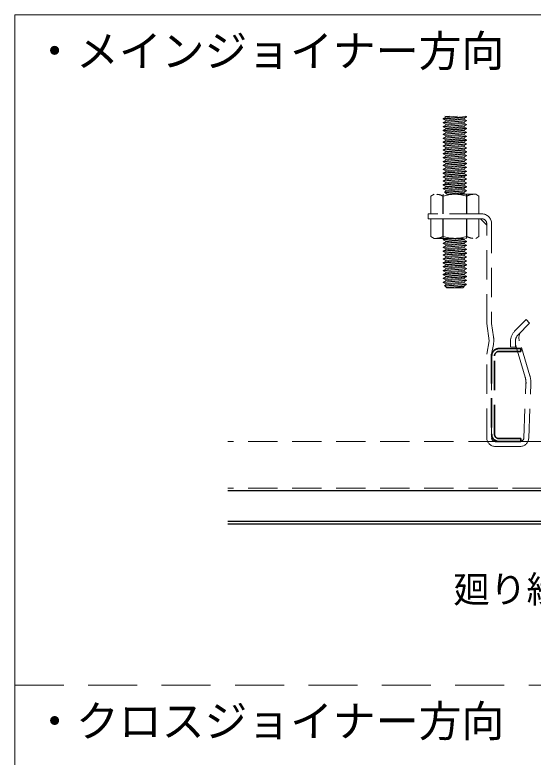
# Model space of a CAD drawing. Units: millimetres on the paper, with parts at other scales. Extents: x -195 to 195, y -140 to 138.
# Drawn here: x 2 to 23.18, y -30.32 to 0 of the extents above; entities that cross this region are included whole.
import ezdxf
from ezdxf.enums import TextEntityAlignment as Align

# ---------------------------------------------------------------- set-up
doc = ezdxf.new("R2010")
doc.units = ezdxf.units.MM
doc.linetypes.add('DASHED1', pattern=[1.8, 1.2, -0.6])
doc.linetypes.add('DASHED2', pattern=[3, 2, -1])
for name, color, linetype, lineweight in [('4-1_吊り材', 7, 'DASHED1', 18), ('4-3_クロスジョイナー', 2, 'Continuous', 25), ('4-4_野縁', 4, 'DASHED1', 9), ('4-6_文字・矢印', 7, 'Continuous', 18), ('4-7_野縁受け', 6, 'DASHED1', 35), ('F-3_クロスジョイナー', 3, 'Continuous', 18)]:
    doc.layers.add(name, color=color, linetype=linetype, lineweight=lineweight)
doc.styles.add('ＭＳ ゴシック', font='')
doc.styles.get('ＭＳ ゴシック').set_extended_font_data('MS Gothic')

msp = doc.modelspace()

# ---------------------------------------------------------------- linework, layer by layer
at = {"layer": '4-1_吊り材'}
for p, q in [((20.461, -4.158), (19.509, -4.238)), ((19.509, -4.255), (20.461, -4.176)), ((19.509, -4.238), (19.61, -4.185)), ((19.509, -4.255), (19.509, -4.238)), ((19.579, -4.133), (19.61, -4.149)), ((19.763, -4.133), (19.61, -4.149)), ((19.61, -4.185), (20.096, -4.133)), ((20.36, -4.229), (19.61, -4.308)), ((20.461, -4.176), (20.36, -4.229)), ((20.461, -4.158), (20.413, -4.133)), ((20.461, -4.176), (20.461, -4.158)), ((19.509, -4.255), (19.61, -4.308)), ((20.461, -4.317), (19.509, -4.396)), ((19.509, -4.414), (20.461, -4.335)), ((19.509, -4.396), (19.61, -4.344)), ((19.509, -4.414), (19.509, -4.396)), ((19.509, -4.414), (19.61, -4.467)), ((20.461, -4.476), (19.509, -4.555)), ((20.461, -4.493), (19.509, -4.573)), ((19.509, -4.555), (19.61, -4.502)), ((19.61, -4.344), (20.36, -4.264)), ((20.36, -4.388), (19.61, -4.467)), ((20.36, -4.423), (19.61, -4.502)), ((19.61, -4.626), (20.36, -4.546)), ((20.461, -4.317), (20.36, -4.264)), ((20.461, -4.335), (20.36, -4.388)), ((20.461, -4.476), (20.36, -4.423)), ((20.461, -4.493), (20.36, -4.546)), ((20.461, -4.335), (20.461, -4.317)), ((20.461, -4.493), (20.461, -4.476)), ((19.509, -4.573), (19.509, -4.555)), ((19.509, -4.573), (19.61, -4.626)), ((20.461, -4.635), (19.509, -4.714)), ((19.509, -4.732), (20.461, -4.652)), ((19.509, -4.714), (19.61, -4.661)), ((19.509, -4.732), (19.509, -4.714)), ((19.509, -4.732), (19.61, -4.784)), ((20.461, -4.793), (19.509, -4.873)), ((19.509, -4.89), (20.461, -4.811)), ((19.509, -4.873), (19.61, -4.82)), ((20.36, -4.582), (19.61, -4.661)), ((20.36, -4.705), (19.61, -4.784)), ((19.61, -4.82), (20.36, -4.74)), ((20.461, -4.635), (20.36, -4.582)), ((20.461, -4.652), (20.36, -4.705)), ((20.461, -4.793), (20.36, -4.74)), ((20.461, -4.811), (20.36, -4.864)), ((20.461, -4.652), (20.461, -4.635)), ((20.461, -4.811), (20.461, -4.793)), ((19.509, -4.89), (19.509, -4.873)), ((19.509, -4.89), (19.61, -4.943)), ((20.461, -4.952), (19.509, -5.031)), ((19.509, -5.049), (20.461, -4.97)), ((19.509, -5.031), (19.61, -4.979)), ((19.509, -5.049), (19.509, -5.031)), ((19.509, -5.049), (19.61, -5.102)), ((20.461, -5.111), (19.509, -5.19)), ((20.461, -5.128), (19.509, -5.208)), ((19.509, -5.19), (19.61, -5.137)), ((20.36, -4.864), (19.61, -4.943)), ((19.61, -4.979), (20.36, -4.899)), ((20.36, -5.023), (19.61, -5.102)), ((20.36, -5.058), (19.61, -5.137)), ((20.461, -4.952), (20.36, -4.899)), ((20.461, -4.97), (20.36, -5.023)), ((20.461, -5.111), (20.36, -5.058)), ((20.461, -5.128), (20.36, -5.181)), ((20.461, -4.958), (20.461, -4.952)), ((20.461, -4.97), (20.461, -4.952)), ((20.461, -5.128), (20.461, -5.111)), ((19.509, -5.208), (19.509, -5.19)), ((19.509, -5.208), (19.61, -5.261)), ((20.461, -5.27), (19.509, -5.349)), ((19.509, -5.367), (20.461, -5.287)), ((19.509, -5.349), (19.61, -5.296)), ((19.509, -5.367), (19.509, -5.349)), ((19.509, -5.367), (19.61, -5.419)), ((20.461, -5.428), (19.509, -5.508)), ((19.509, -5.525), (20.461, -5.446)), ((19.61, -5.261), (20.36, -5.181)), ((20.36, -5.217), (19.61, -5.296)), ((20.36, -5.34), (19.61, -5.419)), ((19.61, -5.455), (20.36, -5.375)), ((20.461, -5.27), (20.36, -5.217)), ((20.461, -5.287), (20.36, -5.34)), ((20.461, -5.428), (20.36, -5.375)), ((20.461, -5.446), (20.36, -5.499)), ((20.461, -5.287), (20.461, -5.27)), ((20.461, -5.446), (20.461, -5.428)), ((19.509, -5.525), (19.61, -5.578)), ((20.461, -5.587), (19.509, -5.666)), ((19.509, -5.684), (20.461, -5.605)), ((19.509, -5.666), (19.61, -5.614)), ((19.509, -5.684), (19.509, -5.666)), ((19.509, -5.684), (19.61, -5.737)), ((20.461, -5.746), (19.509, -5.825)), ((20.36, -5.499), (19.61, -5.578)), ((19.61, -5.614), (20.36, -5.534)), ((20.36, -5.658), (19.61, -5.737)), ((19.61, -5.772), (20.36, -5.693)), ((20.461, -5.587), (20.36, -5.534)), ((20.461, -5.605), (20.36, -5.658)), ((20.461, -5.746), (20.36, -5.693)), ((20.461, -5.605), (20.461, -5.587)), ((20.461, -5.763), (20.461, -5.746)), ((19.509, -5.843), (20.461, -5.763)), ((19.509, -5.825), (19.61, -5.772)), ((19.509, -5.843), (19.509, -5.825)), ((19.509, -5.843), (19.61, -5.896)), ((20.461, -5.905), (19.509, -5.984)), ((20.461, -5.922), (19.509, -6.002)), ((19.509, -5.984), (19.61, -5.931)), ((19.509, -6.002), (19.509, -5.984)), ((19.509, -6.002), (19.61, -6.054)), ((20.461, -6.063), (19.509, -6.143)), ((20.36, -5.816), (19.61, -5.896)), ((20.36, -5.852), (19.61, -5.931)), ((19.61, -6.054), (20.36, -5.975)), ((20.36, -6.01), (19.61, -6.09)), ((20.461, -5.763), (20.36, -5.816)), ((20.461, -5.905), (20.36, -5.852)), ((20.461, -5.922), (20.36, -5.975)), ((20.461, -6.063), (20.36, -6.01)), ((20.461, -5.922), (20.461, -5.905)), ((20.461, -6.081), (20.461, -6.063)), ((19.509, -6.16), (20.461, -6.081)), ((19.509, -6.143), (19.61, -6.09)), ((19.509, -6.16), (19.509, -6.143)), ((19.509, -6.16), (19.61, -6.213)), ((20.461, -6.222), (19.509, -6.301)), ((19.509, -6.319), (20.461, -6.24)), ((19.509, -6.319), (19.61, -6.372)), ((20.36, -6.134), (19.61, -6.213)), ((19.61, -6.249), (20.36, -6.169)), ((20.36, -6.293), (19.61, -6.372)), ((19.61, -6.407), (20.36, -6.328)), ((20.461, -6.081), (20.36, -6.134)), ((20.461, -6.222), (20.36, -6.169)), ((20.461, -6.24), (20.36, -6.293)), ((20.461, -6.381), (20.36, -6.328)), ((20.461, -6.24), (20.461, -6.222)), ((20.461, -6.381), (19.509, -6.46)), ((19.509, -6.478), (20.461, -6.398)), ((19.509, -6.46), (19.61, -6.407)), ((19.509, -6.478), (19.509, -6.46)), ((19.509, -6.478), (19.61, -6.531)), ((20.461, -6.54), (19.509, -6.619)), ((19.509, -6.637), (20.461, -6.557)), ((19.509, -6.619), (19.61, -6.566)), ((19.509, -6.637), (19.509, -6.619)), ((19.509, -6.637), (19.61, -6.689)), ((20.36, -6.451), (19.61, -6.531)), ((19.61, -6.566), (20.36, -6.487)), ((20.36, -6.61), (19.61, -6.689)), ((20.36, -6.645), (19.61, -6.725)), ((20.461, -6.398), (20.36, -6.451)), ((20.461, -6.54), (20.36, -6.487)), ((20.461, -6.557), (20.36, -6.61)), ((20.461, -6.698), (20.36, -6.645)), ((20.461, -6.398), (20.461, -6.381)), ((20.461, -6.557), (20.461, -6.54)), ((20.461, -6.698), (19.509, -6.778)), ((20.461, -6.716), (19.509, -6.795)), ((19.509, -6.778), (19.61, -6.725)), ((19.509, -6.795), (19.509, -6.778)), ((19.509, -6.795), (19.61, -6.848)), ((20.461, -6.857), (19.509, -6.936)), ((19.509, -6.954), (20.461, -6.875)), ((19.509, -6.936), (19.61, -6.884)), ((19.509, -6.954), (19.509, -6.936)), ((19.509, -6.954), (19.61, -7.007)), ((19.61, -6.848), (20.36, -6.769)), ((20.36, -6.804), (19.61, -6.884)), ((20.36, -6.928), (19.61, -7.007)), ((19.61, -7.042), (20.36, -6.963)), ((20.461, -6.716), (20.36, -6.769)), ((20.461, -6.857), (20.36, -6.804)), ((20.461, -6.875), (20.36, -6.928)), ((20.461, -7.016), (20.36, -6.963)), ((20.461, -6.716), (20.461, -6.698)), ((20.461, -6.875), (20.461, -6.857)), ((20.461, -7.016), (19.509, -7.095)), ((19.509, -7.113), (20.461, -7.033)), ((19.509, -7.095), (19.61, -7.042)), ((19.509, -7.113), (19.509, -7.095)), ((19.509, -7.113), (19.61, -7.166)), ((19.558, -7.229), (19.61, -7.201)), ((19.558, -7.229), (19.659, -7.33)), ((19.577, -7.248), (20.461, -7.175)), ((19.593, -7.265), (20.448, -7.193)), ((20.36, -7.086), (19.61, -7.166)), ((20.36, -7.122), (19.61, -7.201)), ((20.36, -7.245), (19.649, -7.32)), ((20.461, -7.033), (20.36, -7.086)), ((20.461, -7.175), (20.36, -7.122)), ((20.461, -7.033), (20.461, -7.016)), ((20.461, -7.18), (20.461, -7.175)), ((19.494, -7.406), (19.494, -8.13)), ((19.509, -7.33), (19.509, -8.13)), ((20.311, -7.33), (19.659, -7.33)), ((19.892, -7.33), (20.36, -7.28)), ((20.361, -7.281), (20.311, -7.33)), ((20.361, -7.281), (20.36, -7.28)), ((20.461, -7.33), (20.461, -8.13)), ((20.476, -7.406), (20.476, -8.13)), ((20.835, -7.33), (20.967, -7.406)), ((21.085, -8.13), (18.885, -8.13)), ((18.885, -8.13), (18.885, -8.33)), ((21.085, -8.33), (18.885, -8.33)), ((19.494, -9.054), (19.494, -8.33)), ((19.509, -9.13), (19.509, -8.33)), ((20.461, -9.13), (20.461, -8.33)), ((20.476, -9.054), (20.476, -8.33)), ((21.027, -8.33), (21.285, -8.589)), ((21.285, -12.61), (21.285, -8.53)), ((21.485, -8.53), (21.485, -12.61)), ((19.135, -9.13), (19.004, -9.054)), ((19.509, -9.187), (20.197, -9.13)), ((19.509, -9.187), (19.509, -9.17)), ((19.509, -9.187), (19.61, -9.24)), ((20.461, -9.249), (19.509, -9.328)), ((19.509, -9.346), (20.461, -9.267)), ((19.509, -9.346), (19.61, -9.399)), ((20.36, -9.161), (19.61, -9.24)), ((19.61, -9.276), (20.36, -9.196)), ((20.36, -9.32), (19.61, -9.399)), ((19.61, -9.434), (20.36, -9.355)), ((20.419, -9.13), (20.36, -9.161)), ((20.461, -9.249), (20.36, -9.196)), ((20.461, -9.267), (20.36, -9.32)), ((20.461, -9.408), (20.36, -9.355)), ((20.461, -9.267), (20.461, -9.249)), ((20.461, -9.408), (19.509, -9.487)), ((19.509, -9.505), (20.461, -9.425)), ((19.509, -9.487), (19.61, -9.434)), ((19.509, -9.505), (19.509, -9.487)), ((19.509, -9.505), (19.61, -9.558)), ((20.461, -9.567), (19.509, -9.646)), ((19.509, -9.664), (20.461, -9.584)), ((19.509, -9.646), (19.61, -9.593)), ((19.509, -9.664), (19.509, -9.646)), ((19.509, -9.664), (19.61, -9.716)), ((20.36, -9.478), (19.61, -9.558)), ((19.61, -9.593), (20.36, -9.514)), ((20.36, -9.637), (19.61, -9.716)), ((20.36, -9.672), (19.61, -9.752)), ((20.461, -9.425), (20.36, -9.478)), ((20.461, -9.567), (20.36, -9.514)), ((20.461, -9.584), (20.36, -9.637)), ((20.461, -9.725), (20.36, -9.672)), ((20.461, -9.425), (20.461, -9.408)), ((20.461, -9.584), (20.461, -9.567)), ((20.461, -9.725), (19.509, -9.805)), ((20.461, -9.743), (19.509, -9.822)), ((19.509, -9.805), (19.61, -9.752)), ((19.509, -9.822), (19.509, -9.805)), ((19.509, -9.822), (19.61, -9.875)), ((20.461, -9.884), (19.509, -9.963)), ((19.509, -9.981), (20.461, -9.902)), ((19.509, -9.963), (19.61, -9.911)), ((19.509, -9.981), (19.509, -9.963)), ((19.509, -9.981), (19.61, -10.034)), ((19.61, -9.875), (20.36, -9.796)), ((20.36, -9.831), (19.61, -9.911)), ((20.36, -9.955), (19.61, -10.034)), ((19.61, -10.069), (20.36, -9.99)), ((20.461, -9.743), (20.36, -9.796)), ((20.461, -9.884), (20.36, -9.831)), ((20.461, -9.902), (20.36, -9.955)), ((20.461, -10.043), (20.36, -9.99)), ((20.461, -9.743), (20.461, -9.725)), ((20.461, -9.902), (20.461, -9.884)), ((20.461, -10.043), (19.509, -10.122)), ((19.509, -10.14), (20.461, -10.06)), ((19.509, -10.14), (19.61, -10.193)), ((20.461, -10.202), (19.509, -10.281)), ((19.509, -10.299), (20.461, -10.219)), ((19.509, -10.281), (19.61, -10.228)), ((19.509, -10.299), (19.509, -10.281)), ((19.509, -10.299), (19.61, -10.351)), ((20.36, -10.113), (19.61, -10.193)), ((19.61, -10.228), (20.36, -10.149)), ((20.36, -10.272), (19.61, -10.351)), ((19.61, -10.387), (20.36, -10.307)), ((20.461, -10.06), (20.36, -10.113)), ((20.461, -10.202), (20.36, -10.149)), ((20.461, -10.219), (20.36, -10.272)), ((20.461, -10.36), (20.36, -10.307)), ((20.461, -10.06), (20.461, -10.043)), ((20.461, -10.219), (20.461, -10.202)), ((20.461, -10.36), (19.509, -10.44)), ((19.509, -10.457), (20.461, -10.378)), ((19.509, -10.44), (19.61, -10.387)), ((19.509, -10.457), (19.509, -10.44)), ((19.509, -10.457), (19.61, -10.51)), ((20.461, -10.519), (19.509, -10.598)), ((20.461, -10.537), (19.509, -10.616)), ((19.509, -10.598), (19.61, -10.546)), ((19.509, -10.616), (19.509, -10.598)), ((20.36, -10.431), (19.61, -10.51)), ((20.36, -10.466), (19.61, -10.546)), ((19.61, -10.669), (20.36, -10.59)), ((20.461, -10.378), (20.36, -10.431)), ((20.461, -10.519), (20.36, -10.466)), ((20.461, -10.537), (20.36, -10.59)), ((20.461, -10.378), (20.461, -10.36)), ((20.461, -10.537), (20.461, -10.519)), ((19.509, -10.616), (19.61, -10.669)), ((20.461, -10.678), (19.509, -10.757)), ((19.509, -10.775), (20.461, -10.695)), ((19.509, -10.757), (19.61, -10.704)), ((19.509, -10.775), (19.509, -10.757)), ((19.509, -10.775), (19.61, -10.828)), ((20.461, -10.837), (19.509, -10.916)), ((19.509, -10.934), (20.461, -10.854)), ((19.509, -10.916), (19.61, -10.863)), ((20.36, -10.625), (19.61, -10.704)), ((20.36, -10.748), (19.61, -10.828)), ((19.61, -10.863), (20.36, -10.784)), ((20.36, -10.907), (19.61, -10.986)), ((20.461, -10.678), (20.36, -10.625)), ((20.461, -10.695), (20.36, -10.748)), ((20.461, -10.837), (20.36, -10.784)), ((20.461, -10.854), (20.36, -10.907)), ((20.461, -10.695), (20.461, -10.678)), ((20.461, -10.854), (20.461, -10.837)), ((19.509, -10.934), (19.509, -10.916)), ((19.509, -10.934), (19.61, -10.986)), ((19.558, -11.049), (19.61, -11.022)), ((19.558, -11.049), (19.659, -11.151)), ((19.577, -11.069), (20.461, -10.995)), ((19.593, -11.085), (20.448, -11.014)), ((20.36, -10.942), (19.61, -11.022)), ((20.36, -11.066), (19.649, -11.141)), ((20.311, -11.151), (19.659, -11.151)), ((19.892, -11.151), (20.36, -11.101)), ((20.361, -11.102), (20.311, -11.151)), ((20.461, -10.995), (20.36, -10.942)), ((20.361, -11.102), (20.36, -11.101)), ((20.461, -11.001), (20.461, -10.995)), ((21.382, -13.31), (21.285, -12.61)), ((21.563, -13.147), (21.485, -12.61)), ((22.425, -12.927), (22.892, -12.45)), ((23.035, -12.59), (22.568, -13.067)), ((23.035, -12.59), (22.892, -12.45)), ((21.382, -13.31), (21.285, -13.86)), ((23.047, -14.744), (22.616, -13.313)), ((21.557, -13.472), (21.485, -13.86)), ((22.254, -13.347), (22.254, -13.56)), ((22.454, -13.58), (22.254, -13.56)), ((22.454, -13.347), (22.454, -13.58)), ((22.785, -14.566), (22.454, -13.466)), ((21.285, -17.28), (21.285, -13.86)), ((21.485, -17.13), (21.485, -13.93)), ((22.856, -14.801), (22.785, -14.566)), ((22.799, -17.286), (22.889, -15.064)), ((22.999, -17.294), (23.089, -15.072)), ((21.485, -16.534), (21.485, -16.53)), ((22.42, -17.43), (22.424, -17.43)), ((22.649, -17.63), (21.635, -17.63))]:
    msp.add_line(p, q, dxfattribs=at)
for points in [[(19.509, -5.525), (19.509, -5.508), (19.61, -5.455)], [(19.509, -6.319), (19.509, -6.301), (19.61, -6.249)], [(20.461, -7.18), (20.436, -7.205), (20.36, -7.245)], [(20.835, -7.33), (19.135, -7.33), (19.004, -7.406), (19.004, -8.13)], [(20.967, -7.406), (20.967, -8.13), (19.004, -8.13)], [(19.004, -9.054), (19.004, -8.33), (20.967, -8.33)], [(19.135, -9.13), (20.835, -9.13), (20.967, -9.054), (20.967, -8.33)], [(19.985, -9.13), (19.509, -9.17), (19.585, -9.13)], [(19.509, -9.346), (19.509, -9.328), (19.61, -9.276)], [(19.509, -10.14), (19.509, -10.122), (19.61, -10.069)], [(20.461, -11.001), (20.436, -11.026), (20.36, -11.066)]]:
    msp.add_lwpolyline(points, dxfattribs=at)
for centre, radius, start, end in [((19.57, -4.167), 0.0441, 336.3783, 23.6217), ((20.4, -4.247), 0.0441, 156.3783, 203.6217), ((19.57, -4.326), 0.0441, 336.3783, 23.6217), ((19.57, -4.485), 0.0441, 336.3783, 23.6217), ((20.4, -4.405), 0.0441, 156.3783, 203.6217), ((20.4, -4.564), 0.0441, 156.3783, 203.6217), ((19.57, -4.643), 0.0441, 336.3783, 23.6217), ((19.57, -4.802), 0.0441, 336.3783, 23.6217), ((20.4, -4.723), 0.0441, 156.3783, 203.6217), ((19.57, -4.961), 0.0441, 336.3783, 23.6217), ((19.57, -5.12), 0.0441, 336.3783, 23.6217), ((20.4, -4.882), 0.0441, 156.3783, 203.6217), ((20.4, -5.04), 0.0441, 156.3783, 203.6217), ((19.57, -5.278), 0.0441, 336.3783, 23.6217), ((19.57, -5.437), 0.0441, 336.3783, 23.6217), ((20.4, -5.199), 0.0441, 156.3783, 203.6217), ((20.4, -5.358), 0.0441, 156.3783, 203.6217), ((19.57, -5.596), 0.0441, 336.3783, 23.6217), ((19.57, -5.755), 0.0441, 336.3783, 23.6217), ((20.4, -5.517), 0.0441, 156.3783, 203.6217), ((20.4, -5.675), 0.0441, 156.3783, 203.6217), ((19.57, -5.913), 0.0441, 336.3783, 23.6217), ((19.57, -6.072), 0.0441, 336.3783, 23.6217), ((20.4, -5.834), 0.0441, 156.3783, 203.6217), ((20.4, -5.993), 0.0441, 156.3783, 203.6217), ((19.57, -6.231), 0.0441, 336.3783, 23.6217), ((20.4, -6.152), 0.0441, 156.3783, 203.6217), ((20.4, -6.31), 0.0441, 156.3783, 203.6217), ((19.57, -6.39), 0.0441, 336.3783, 23.6217), ((19.57, -6.548), 0.0441, 336.3783, 23.6217), ((20.4, -6.469), 0.0441, 156.3783, 203.6217), ((20.4, -6.628), 0.0441, 156.3783, 203.6217), ((19.57, -6.707), 0.0441, 336.3783, 23.6217), ((19.57, -6.866), 0.0441, 336.3783, 23.6217), ((20.4, -6.787), 0.0441, 156.3783, 203.6217), ((20.4, -6.945), 0.0441, 156.3783, 203.6217), ((19.57, -7.025), 0.0441, 336.3783, 23.6217), ((19.57, -7.183), 0.0441, 336.3783, 23.6217), ((20.4, -7.104), 0.0441, 156.3783, 203.6217), ((20.4, -7.263), 0.0441, 156.3783, 203.6217), ((19.221, -7.856), 0.526, 58.6894, 86.9264), ((19.985, -8.954), 1.624, 72.412, 107.588), ((20.749, -7.856), 0.526, 93.0736, 121.3106), ((21.085, -8.53), 0.4, 0, 90), ((21.085, -8.53), 0.2, 0, 90), ((19.221, -8.604), 0.526, 273.0736, 301.3106), ((19.985, -7.506), 1.624, 252.412, 287.5879), ((20.749, -8.604), 0.526, 238.6894, 266.9264), ((19.57, -9.258), 0.0441, 336.3783, 23.6217), ((19.57, -9.417), 0.0441, 336.3783, 23.6217), ((20.4, -9.179), 0.0441, 156.3783, 203.6217), ((20.4, -9.337), 0.0441, 156.3783, 203.6217), ((19.57, -9.575), 0.0441, 336.3783, 23.6217), ((20.4, -9.496), 0.0441, 156.3783, 203.6217), ((20.4, -9.655), 0.0441, 156.3783, 203.6217), ((19.57, -9.734), 0.0441, 336.3783, 23.6217), ((19.57, -9.893), 0.0441, 336.3783, 23.6217), ((20.4, -9.814), 0.0441, 156.3783, 203.6217), ((20.4, -9.972), 0.0441, 156.3783, 203.6217), ((19.57, -10.052), 0.0441, 336.3783, 23.6217), ((19.57, -10.21), 0.0441, 336.3783, 23.6217), ((20.4, -10.131), 0.0441, 156.3783, 203.6217), ((20.4, -10.29), 0.0441, 156.3783, 203.6217), ((19.57, -10.369), 0.0441, 336.3783, 23.6217), ((19.57, -10.528), 0.0441, 336.3783, 23.6217), ((20.4, -10.449), 0.0441, 156.3783, 203.6217), ((20.4, -10.607), 0.0441, 156.3783, 203.6217), ((19.57, -10.687), 0.0441, 336.3783, 23.6217), ((19.57, -10.845), 0.0441, 336.3783, 23.6217), ((20.4, -10.766), 0.0441, 156.3783, 203.6217), ((20.4, -10.925), 0.0441, 156.3783, 203.6217), ((19.57, -11.004), 0.0441, 336.3783, 23.6217), ((20.4, -11.084), 0.0441, 156.3783, 203.6217), ((22.854, -13.347), 0.6, 135.58, 180), ((22.999, -13.198), 0.4, 135.58, 196.7692), ((20.573, -13.291), 1, 349.5532, 8.2418), ((22.854, -13.347), 0.4, 135.58, 180), ((22.09, -15.032), 0.8, 357.6813, 16.7692), ((22.09, -15.032), 1, 357.6813, 16.7692), ((21.635, -17.28), 0.35, 180, 270), ((21.635, -17.28), 0.15, 180, 270), ((22.649, -17.28), 0.15, 270, 357.6813), ((22.649, -17.28), 0.35, 270, 357.6813)]:
    msp.add_arc(centre, radius, start, end, dxfattribs=at)
at = {"layer": '4-3_クロスジョイナー'}
for p, q in [((30.033, -19.45), (10.7, -19.45)), ((31.933, -20.7), (10.7, -20.7)), ((31.933, -20.8), (10.7, -20.8))]:
    msp.add_line(p, q, dxfattribs=at)
at = {"layer": '4-4_野縁'}
for p, q in [((32.533, -17.43), (10.7, -17.43)), ((32.533, -19.33), (10.7, -19.33))]:
    msp.add_line(p, q, dxfattribs=at)
at = {"layer": '4-7_野縁受け'}
for p, q in [((21.785, -13.63), (22.685, -13.63)), ((22.685, -13.63), (22.685, -13.75)), ((21.485, -13.86), (21.485, -17.28)), ((21.605, -17.13), (21.605, -13.93)), ((21.785, -13.75), (22.685, -13.75)), ((22.649, -17.43), (21.635, -17.43)), ((21.785, -17.31), (22.685, -17.31)), ((21.785, -17.43), (22.685, -17.43)), ((22.685, -17.31), (22.685, -17.43))]:
    msp.add_line(p, q, dxfattribs=at)
for centre, radius, start, end in [((21.785, -13.93), 0.3, 90, 180), ((21.785, -13.93), 0.18, 90, 180), ((21.785, -17.13), 0.3, 180, 270), ((21.785, -17.13), 0.18, 180, 270)]:
    msp.add_arc(centre, radius, start, end, dxfattribs=at)
at = {"layer": 'F-3_クロスジョイナー'}
for q in [(191, 0), (2, -54.75)]:
    msp.add_line((2, 0), q, dxfattribs=at)
at = {"layer": 'F-3_クロスジョイナー', "linetype": 'DASHED2'}
msp.add_line((2, -27.375), (191, -27.375), dxfattribs=at)
at = {"layer": 'F-3_クロスジョイナー'}
msp.add_lwpolyline([(2, 0), (191, 0), (191, -54.75)], dxfattribs=at)

# ---------------------------------------------------------------- texts
at = {"layer": '4-6_文字・矢印', "style": 'ＭＳ ゴシック'}
for s, height, p in [('・メインジョイナー方向', 1.283, (2.75, -2.5)), ('廻り縁', 1.1, (19.914, -24.346)), ('・クロスジョイナー方向', 1.283, (2.75, -29.875))]:
    msp.add_text(s, height=height, dxfattribs=at).set_placement(p, align=Align.BOTTOM_LEFT)

doc.saveas('drawing.dxf')
